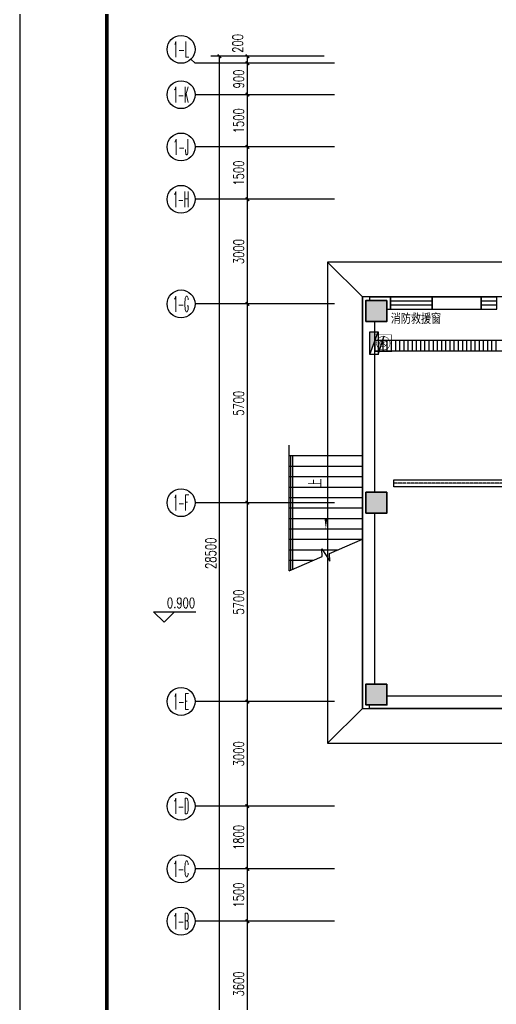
# Model space of a CAD drawing. Extents: x 815029915 to 815825525, y 579155098 to 579748855.
# Drawn here: x 815138003 to 815151667, y 579456669 to 579484902 of the extents above; entities that cross this region are included whole.
import ezdxf
from ezdxf.enums import TextEntityAlignment as Align

# ---------------------------------------------------------------- set-up
doc = ezdxf.new("R2010")
doc.units = 0
doc.header["$LTSCALE"] = 100
doc.header["$MEASUREMENT"] = 0
doc.linetypes.add('CONTINOUS', pattern=[0])
doc.linetypes.add('DOTE', pattern=[2.42, 2, -0.2, 0.02, -0.2])
for name, color, linetype in [('AXIS', 3, 'Continuous'), ('AXIS_TEXT', 7, 'Continuous'), ('COLUMN', 9, 'Continuous'), ('DIM_ELEV', 3, 'Continuous'), ('DIM_SYMB', 3, 'Continuous'), ('E-TEXT-PLAN-DER', 7, 'Continuous'), ('GROUND', 2, 'Continuous'), ('P-消火栓', 7, 'Continuous'), ('PUB_TEXT', 7, 'Continuous'), ('T-EQUP-FIRE', 7, 'Continuous'), ('WALL', 9, 'Continuous'), ('WINDOW', 4, 'Continuous'), ('ZG-图框层', 4, 'Continuous'), ('zm', 1, 'Continuous'), ('电-桥架', 4, 'Continuous')]:
    doc.layers.add(name, color=color, linetype=linetype)
doc.layers.add('柱填充', color=9, linetype='Continuous', lineweight=18)
doc.layers.add('砼柱', color=2, linetype='Continuous', lineweight=35)
doc.styles.add('_TCH_AXIS', font='COMPLEX', dxfattribs={"bigfont": 'GBCBIG'})
doc.styles.add('_TCH_DIM', font='SIMPLEX', dxfattribs={"bigfont": 'GBCBIG'})
doc.styles.add('_TCH_DIM_T3', font='SIMPLEX', dxfattribs={"width": 0.705882, "bigfont": 'GBCBIG'})
doc.styles.add('COMPLEX', font='COMPLEX')
doc.styles.add('IDQSTYLE', font='txt.shx', dxfattribs={"width": 0.7, "bigfont": 'hztxt.shx'})
doc.styles.add('宋体-TK', font='', dxfattribs={"width": 0.8})
doc.styles.get('宋体-TK').set_extended_font_data('SimSun')
doc.dimstyles.new('_TCH_ARCH-100', dxfattribs={"dimscale": 100, "dimtxt": 2.975, "dimasz": 1, "dimexe": 2.5, "dimexo": 3, "dimgap": 1, "dimtad": 1, "dimdec": 0, "dimzin": 0, "dimdsep": 46, "dimtxsty": '_TCH_DIM_T3', "dimblk": 'ARCHTICK', "dimcen": 0.09, "dimclrt": 7, "dimazin": 2, "dimtfac": 1, "dimtdec": 0, "dimtix": 1, "dimtmove": 2, "dimatfit": 3, "dimfxl": 0, "dimtolj": 1, "dimtzin": 0, "dimarcsym": 0})

# ---------------------------------------------------------------- blocks, each defined once
blk = doc.blocks.new('$TWTSYS$00000508')
for p, q in [((-0.5, 0.5), (0.324, 1.224)), ((-0.5, 0.5), (-0.5, -0.5)), ((-0.5, -0.5), (0.5, 0.5)), ((0.5, 0.5), (-0.5, 0.5)), ((0.5, -0.5), (0.5, 0.5)), ((-0.5, -0.5), (0.5, -0.5))]:
    blk.add_line(p, q)
blk.add_solid([(0.5, -0.5), (0.5, 0.5), (-0.5, -0.5)])
blk = doc.blocks.new('HC001241')
at = {"color": 0, "linetype": 'Continuous', "const_width": 0.2}
for points in [[(-3.13, 3.12), (3.12, 3.12), (3.12, -3.13), (-3.13, -3.13), (-3.13, 3.12)], [(-0.88, 0.88), (0.88, -0.88)], [(0.88, 0.88), (-0.88, -0.88)]]:
    blk.add_lwpolyline(points, dxfattribs=at)
for points in [[(-1.77, 1.77, 0.198912), (-2.5, 0, 0.198912), (-1.77, -1.77, 0.198912), (0, -2.5, 0.198912), (1.77, -1.77, 0.198912), (2.5, 0, 0.198912), (1.77, 1.77, 0.198912), (0, 2.5, 0.198912)], [(0.88, -0.88, 0.198912), (1.25, 0, 0.198912), (0.88, 0.88, 0.198912), (0, 1.25, 0.198912), (-0.88, 0.88, 0.198912), (-1.25, 0, 0.198912), (-0.88, -0.88, 0.198912), (0, -1.25, 0.198912)]]:
    blk.add_lwpolyline(points, format="xyb", close=True, dxfattribs=at)
at = {"layer": 'E-TEXT-PLAN-DER', "color": 0, "style": 'IDQSTYLE', "width": 0.7}
blk.add_attdef('PSFHATT', (5.12, -3.13), '', height=2.5, dxfattribs=at)
blk = doc.blocks.new('$TCHSYS$WIN2D')
for p, q in [((-0.5, 0.5), (0.5, 0.5)), ((-0.5, 0.5), (-0.5, -0.5)), ((0.5, 0.5), (0.5, -0.5)), ((0.5, 0.167), (-0.5, 0.167)), ((0.5, -0.167), (-0.5, -0.167)), ((-0.5, -0.5), (0.5, -0.5))]:
    blk.add_line(p, q)
blk = doc.blocks.new('_AXISO')
blk.add_circle((0, 0), 0.5)
at = {"layer": 'AXIS_TEXT', "style": 'COMPLEX', "width": 1.041667}
blk.add_attdef('A', text='', height=0.56, dxfattribs=at).set_placement((-0.25, -0.28), (0.25, -0.28), align=Align.FIT)
blk = doc.blocks.new('_ArchTick')
at = {"color": 0, "linetype": 'ByBlock', "const_width": 0.4}
blk.add_lwpolyline([(-0.5, -0.5), (0.5, 0.5)], dxfattribs=at)
blk = doc.blocks.new('*D252')
at = {"layer": 'AXIS', "color": 0, "lineweight": -2, "transparency": 16777216}
for p, q in [((815146730, 579483852), (815143480, 579483852)), ((815143730, 579455352), (815143730, 579483852)), ((815146730, 579455352), (815143480, 579455352))]:
    blk.add_line(p, q, dxfattribs=at)
at = {"layer": 'Defpoints', "color": 0, "transparency": 16777216}
for p in [(815143730, 579483852), (815147030, 579483852), (815147030, 579455352)]:
    blk.add_point(p, dxfattribs=at)
at = {"layer": 'AXIS', "color": 0, "lineweight": -2, "transparency": 16777216, "xscale": 100, "yscale": 100, "zscale": 100}
for p, rotation in [((815143730, 579483852), 90), ((815143730, 579455352), 270)]:
    blk.add_blockref('_ArchTick', p, dxfattribs=dict(at, rotation=rotation))
at = {"layer": 'AXIS', "color": 7, "transparency": 16777216, "insert": (815143482, 579469602), "char_height": 297.5, "attachment_point": 5, "rotation": 90, "style": '_TCH_DIM_T3'}
blk.add_mtext('\\A1;28500', dxfattribs=at)
blk = doc.blocks.new('*D254')
at = {"layer": 'AXIS', "color": 0, "lineweight": -2, "transparency": 16777216}
for p, q in [((815146730, 579459052), (815144280, 579459052)), ((815144530, 579455452), (815144530, 579459052)), ((815146730, 579455452), (815144280, 579455452))]:
    blk.add_line(p, q, dxfattribs=at)
at = {"layer": 'Defpoints', "color": 0, "transparency": 16777216}
for p in [(815144530, 579459052), (815147030, 579459052), (815147030, 579455452)]:
    blk.add_point(p, dxfattribs=at)
at = {"layer": 'AXIS', "color": 0, "lineweight": -2, "transparency": 16777216, "xscale": 100, "yscale": 100, "zscale": 100}
for p, rotation in [((815144530, 579459052), 90), ((815144530, 579455452), 270)]:
    blk.add_blockref('_ArchTick', p, dxfattribs=dict(at, rotation=rotation))
at = {"layer": 'AXIS', "color": 7, "transparency": 16777216, "insert": (815144282, 579457252), "char_height": 297.5, "attachment_point": 5, "rotation": 90, "style": '_TCH_DIM_T3'}
blk.add_mtext('\\A1;3600', dxfattribs=at)
blk = doc.blocks.new('*D255')
at = {"layer": 'AXIS', "color": 0, "lineweight": -2, "transparency": 16777216}
for p, q in [((815146730, 579460552), (815144280, 579460552)), ((815144530, 579459052), (815144530, 579460552)), ((815146730, 579459052), (815144280, 579459052))]:
    blk.add_line(p, q, dxfattribs=at)
at = {"layer": 'Defpoints', "color": 0, "transparency": 16777216}
for p in [(815144530, 579460552), (815147030, 579460552), (815147030, 579459052)]:
    blk.add_point(p, dxfattribs=at)
at = {"layer": 'AXIS', "color": 0, "lineweight": -2, "transparency": 16777216, "xscale": 100, "yscale": 100, "zscale": 100}
for p, rotation in [((815144530, 579460552), 90), ((815144530, 579459052), 270)]:
    blk.add_blockref('_ArchTick', p, dxfattribs=dict(at, rotation=rotation))
at = {"layer": 'AXIS', "color": 7, "transparency": 16777216, "insert": (815144282, 579459802), "char_height": 297.5, "attachment_point": 5, "rotation": 90, "style": '_TCH_DIM_T3'}
blk.add_mtext('\\A1;1500', dxfattribs=at)
blk = doc.blocks.new('*D256')
at = {"layer": 'AXIS', "color": 0, "lineweight": -2, "transparency": 16777216}
for p, q in [((815146730, 579462352), (815144280, 579462352)), ((815144530, 579460552), (815144530, 579462352)), ((815146730, 579460552), (815144280, 579460552))]:
    blk.add_line(p, q, dxfattribs=at)
at = {"layer": 'Defpoints', "color": 0, "transparency": 16777216}
for p in [(815144530, 579462352), (815147030, 579462352), (815147030, 579460552)]:
    blk.add_point(p, dxfattribs=at)
at = {"layer": 'AXIS', "color": 0, "lineweight": -2, "transparency": 16777216, "xscale": 100, "yscale": 100, "zscale": 100}
for p, rotation in [((815144530, 579462352), 90), ((815144530, 579460552), 270)]:
    blk.add_blockref('_ArchTick', p, dxfattribs=dict(at, rotation=rotation))
at = {"layer": 'AXIS', "color": 7, "transparency": 16777216, "insert": (815144282, 579461452), "char_height": 297.5, "attachment_point": 5, "rotation": 90, "style": '_TCH_DIM_T3'}
blk.add_mtext('\\A1;1800', dxfattribs=at)
blk = doc.blocks.new('*D257')
at = {"layer": 'AXIS', "color": 0, "lineweight": -2, "transparency": 16777216}
for p, q in [((815146730, 579465352), (815144280, 579465352)), ((815144530, 579462352), (815144530, 579465352)), ((815146730, 579462352), (815144280, 579462352))]:
    blk.add_line(p, q, dxfattribs=at)
at = {"layer": 'Defpoints', "color": 0, "transparency": 16777216}
for p in [(815144530, 579465352), (815147030, 579465352), (815147030, 579462352)]:
    blk.add_point(p, dxfattribs=at)
at = {"layer": 'AXIS', "color": 0, "lineweight": -2, "transparency": 16777216, "xscale": 100, "yscale": 100, "zscale": 100}
for p, rotation in [((815144530, 579465352), 90), ((815144530, 579462352), 270)]:
    blk.add_blockref('_ArchTick', p, dxfattribs=dict(at, rotation=rotation))
at = {"layer": 'AXIS', "color": 7, "transparency": 16777216, "insert": (815144282, 579463852), "char_height": 297.5, "attachment_point": 5, "rotation": 90, "style": '_TCH_DIM_T3'}
blk.add_mtext('\\A1;3000', dxfattribs=at)
blk = doc.blocks.new('*D258')
at = {"layer": 'AXIS', "color": 0, "lineweight": -2, "transparency": 16777216}
for p, q in [((815146730, 579471052), (815144280, 579471052)), ((815144530, 579465352), (815144530, 579471052)), ((815146730, 579465352), (815144280, 579465352))]:
    blk.add_line(p, q, dxfattribs=at)
at = {"layer": 'Defpoints', "color": 0, "transparency": 16777216}
for p in [(815144530, 579471052), (815147030, 579471052), (815147030, 579465352)]:
    blk.add_point(p, dxfattribs=at)
at = {"layer": 'AXIS', "color": 0, "lineweight": -2, "transparency": 16777216, "xscale": 100, "yscale": 100, "zscale": 100}
for p, rotation in [((815144530, 579471052), 90), ((815144530, 579465352), 270)]:
    blk.add_blockref('_ArchTick', p, dxfattribs=dict(at, rotation=rotation))
at = {"layer": 'AXIS', "color": 7, "transparency": 16777216, "insert": (815144282, 579468202), "char_height": 297.5, "attachment_point": 5, "rotation": 90, "style": '_TCH_DIM_T3'}
blk.add_mtext('\\A1;5700', dxfattribs=at)
blk = doc.blocks.new('*D259')
at = {"layer": 'AXIS', "color": 0, "lineweight": -2, "transparency": 16777216}
for p, q in [((815146730, 579476752), (815144280, 579476752)), ((815144530, 579471052), (815144530, 579476752)), ((815146730, 579471052), (815144280, 579471052))]:
    blk.add_line(p, q, dxfattribs=at)
at = {"layer": 'Defpoints', "color": 0, "transparency": 16777216}
for p in [(815144530, 579476752), (815147030, 579476752), (815147030, 579471052)]:
    blk.add_point(p, dxfattribs=at)
at = {"layer": 'AXIS', "color": 0, "lineweight": -2, "transparency": 16777216, "xscale": 100, "yscale": 100, "zscale": 100}
for p, rotation in [((815144530, 579476752), 90), ((815144530, 579471052), 270)]:
    blk.add_blockref('_ArchTick', p, dxfattribs=dict(at, rotation=rotation))
at = {"layer": 'AXIS', "color": 7, "transparency": 16777216, "insert": (815144282, 579473902), "char_height": 297.5, "attachment_point": 5, "rotation": 90, "style": '_TCH_DIM_T3'}
blk.add_mtext('\\A1;5700', dxfattribs=at)
blk = doc.blocks.new('*D260')
at = {"layer": 'AXIS', "color": 0, "lineweight": -2, "transparency": 16777216}
for p, q in [((815146730, 579479752), (815144280, 579479752)), ((815144530, 579476752), (815144530, 579479752)), ((815146730, 579476752), (815144280, 579476752))]:
    blk.add_line(p, q, dxfattribs=at)
at = {"layer": 'Defpoints', "color": 0, "transparency": 16777216}
for p in [(815144530, 579479752), (815147030, 579479752), (815147030, 579476752)]:
    blk.add_point(p, dxfattribs=at)
at = {"layer": 'AXIS', "color": 0, "lineweight": -2, "transparency": 16777216, "xscale": 100, "yscale": 100, "zscale": 100}
for p, rotation in [((815144530, 579479752), 90), ((815144530, 579476752), 270)]:
    blk.add_blockref('_ArchTick', p, dxfattribs=dict(at, rotation=rotation))
at = {"layer": 'AXIS', "color": 7, "transparency": 16777216, "insert": (815144282, 579478252), "char_height": 297.5, "attachment_point": 5, "rotation": 90, "style": '_TCH_DIM_T3'}
blk.add_mtext('\\A1;3000', dxfattribs=at)
blk = doc.blocks.new('*D261')
at = {"layer": 'AXIS', "color": 0, "lineweight": -2, "transparency": 16777216}
for p, q in [((815146730, 579481252), (815144280, 579481252)), ((815144530, 579479752), (815144530, 579481252)), ((815146730, 579479752), (815144280, 579479752))]:
    blk.add_line(p, q, dxfattribs=at)
at = {"layer": 'Defpoints', "color": 0, "transparency": 16777216}
for p in [(815144530, 579481252), (815147030, 579481252), (815147030, 579479752)]:
    blk.add_point(p, dxfattribs=at)
at = {"layer": 'AXIS', "color": 0, "lineweight": -2, "transparency": 16777216, "xscale": 100, "yscale": 100, "zscale": 100}
for p, rotation in [((815144530, 579481252), 90), ((815144530, 579479752), 270)]:
    blk.add_blockref('_ArchTick', p, dxfattribs=dict(at, rotation=rotation))
at = {"layer": 'AXIS', "color": 7, "transparency": 16777216, "insert": (815144282, 579480502), "char_height": 297.5, "attachment_point": 5, "rotation": 90, "style": '_TCH_DIM_T3'}
blk.add_mtext('\\A1;1500', dxfattribs=at)
blk = doc.blocks.new('*D262')
at = {"layer": 'AXIS', "color": 0, "lineweight": -2, "transparency": 16777216}
for p, q in [((815146730, 579482752), (815144280, 579482752)), ((815144530, 579481252), (815144530, 579482752)), ((815146730, 579481252), (815144280, 579481252))]:
    blk.add_line(p, q, dxfattribs=at)
at = {"layer": 'Defpoints', "color": 0, "transparency": 16777216}
for p in [(815144530, 579482752), (815147030, 579482752), (815147030, 579481252)]:
    blk.add_point(p, dxfattribs=at)
at = {"layer": 'AXIS', "color": 0, "lineweight": -2, "transparency": 16777216, "xscale": 100, "yscale": 100, "zscale": 100}
for p, rotation in [((815144530, 579482752), 90), ((815144530, 579481252), 270)]:
    blk.add_blockref('_ArchTick', p, dxfattribs=dict(at, rotation=rotation))
at = {"layer": 'AXIS', "color": 7, "transparency": 16777216, "insert": (815144282, 579482002), "char_height": 297.5, "attachment_point": 5, "rotation": 90, "style": '_TCH_DIM_T3'}
blk.add_mtext('\\A1;1500', dxfattribs=at)
blk = doc.blocks.new('*D263')
at = {"layer": 'AXIS', "color": 0, "lineweight": -2, "transparency": 16777216}
for p, q in [((815146730, 579483652), (815144280, 579483652)), ((815144530, 579482752), (815144530, 579483652)), ((815146730, 579482752), (815144280, 579482752))]:
    blk.add_line(p, q, dxfattribs=at)
at = {"layer": 'Defpoints', "color": 0, "transparency": 16777216}
for p in [(815144530, 579483652), (815147030, 579483652), (815147030, 579482752)]:
    blk.add_point(p, dxfattribs=at)
at = {"layer": 'AXIS', "color": 0, "lineweight": -2, "transparency": 16777216, "xscale": 100, "yscale": 100, "zscale": 100}
for p, rotation in [((815144530, 579483652), 90), ((815144530, 579482752), 270)]:
    blk.add_blockref('_ArchTick', p, dxfattribs=dict(at, rotation=rotation))
at = {"layer": 'AXIS', "color": 7, "transparency": 16777216, "insert": (815144282, 579483202), "char_height": 297.5, "attachment_point": 5, "rotation": 90, "style": '_TCH_DIM_T3'}
blk.add_mtext('\\A1;900', dxfattribs=at)
blk = doc.blocks.new('*D264')
at = {"layer": 'AXIS', "color": 0, "lineweight": -2, "transparency": 16777216}
for p, q in [((815146730, 579483852), (815144280, 579483852)), ((815144530, 579483652), (815144530, 579483852)), ((815146730, 579483652), (815144280, 579483652))]:
    blk.add_line(p, q, dxfattribs=at)
at = {"layer": 'Defpoints', "color": 0, "transparency": 16777216}
for p in [(815144530, 579483852), (815147030, 579483852), (815147030, 579483652)]:
    blk.add_point(p, dxfattribs=at)
at = {"layer": 'AXIS', "color": 0, "lineweight": -2, "transparency": 16777216, "xscale": 100, "yscale": 100, "zscale": 100}
for p, rotation in [((815144530, 579483852), 90), ((815144530, 579483652), 270)]:
    blk.add_blockref('_ArchTick', p, dxfattribs=dict(at, rotation=rotation))
at = {"layer": 'AXIS', "color": 7, "transparency": 16777216, "insert": (815144255, 579484222), "char_height": 297.5, "attachment_point": 5, "rotation": 90, "style": '_TCH_DIM_T3'}
blk.add_mtext('\\A1;200', dxfattribs=at)
blk = doc.blocks.new('ll')
at = {"layer": 'ZG-图框层'}
blk.add_lwpolyline([(815136770, 579524220), (815255670, 579524220), (815255670, 579608320), (815136770, 579608320)], close=True, dxfattribs=at)

msp = doc.modelspace()

# ---------------------------------------------------------------- hatches: boundary and pattern name
at = {"layer": '柱填充', "lineweight": 18}
for points in [[(815148530.5, 579476852.4), (815147930.5, 579476852.4), (815147930.5, 579476252.4), (815148530.5, 579476252.4)], [(815148530.5, 579471352.4), (815147930.5, 579471352.4), (815147930.5, 579470752.4), (815148530.5, 579470752.4)], [(815148530.5, 579465852.4), (815147930.5, 579465852.4), (815147930.5, 579465252.4), (815148530.5, 579465252.4)]]:
    msp.add_hatch(color=250, dxfattribs=at).paths.add_polyline_path(points)

# ---------------------------------------------------------------- linework, layer by layer
for p, q in [((815159830.5, 579476952.4), (815147830.5, 579476952.4)), ((815147830.5, 579476952.4), (815147830.5, 579465152.4)), ((815148180.5, 579475702.4), (815148180.5, 579475402.4)), ((815203410.6, 579475702.4), (815148180.5, 579475702.4)), ((815148180.5, 579475402.4), (815203710.6, 579475402.4)), ((815145780.5, 579469123.9), (815145780.5, 579472402.4)), ((815145830.5, 579469145.3), (815145830.5, 579472402.4)), ((815147830.5, 579465152.4), (815159830.5, 579465152.4))]:
    msp.add_line(p, q)
at = {"color": 252, "linetype": 'Continuous'}
for p, q in [((815148292.8, 579475702.4), (815148292.8, 579475402.4)), ((815148412.8, 579475702.4), (815148412.8, 579475402.4)), ((815148532.8, 579475702.4), (815148532.8, 579475402.4)), ((815148652.8, 579475702.4), (815148652.8, 579475402.4)), ((815148772.8, 579475702.4), (815148772.8, 579475402.4)), ((815148892.8, 579475702.4), (815148892.8, 579475402.4)), ((815149012.8, 579475702.4), (815149012.8, 579475402.4)), ((815149132.8, 579475702.4), (815149132.8, 579475402.4)), ((815149252.8, 579475702.4), (815149252.8, 579475402.4)), ((815149372.8, 579475702.4), (815149372.8, 579475402.4)), ((815149492.8, 579475702.4), (815149492.8, 579475402.4)), ((815149612.8, 579475702.4), (815149612.8, 579475402.4)), ((815149732.8, 579475702.4), (815149732.8, 579475402.4)), ((815149852.8, 579475702.4), (815149852.8, 579475402.4)), ((815149972.8, 579475702.4), (815149972.8, 579475402.4)), ((815150092.8, 579475702.4), (815150092.8, 579475402.4)), ((815150212.8, 579475702.4), (815150212.8, 579475402.4)), ((815150332.8, 579475702.4), (815150332.8, 579475402.4)), ((815150452.8, 579475702.4), (815150452.8, 579475402.4)), ((815150572.8, 579475702.4), (815150572.8, 579475402.4)), ((815150692.8, 579475702.4), (815150692.8, 579475402.4)), ((815150812.8, 579475702.4), (815150812.8, 579475402.4)), ((815150932.8, 579475702.4), (815150932.8, 579475402.4)), ((815151052.8, 579475702.4), (815151052.8, 579475402.4)), ((815151172.8, 579475702.4), (815151172.8, 579475402.4)), ((815151292.8, 579475702.4), (815151292.8, 579475402.4)), ((815151412.8, 579475702.4), (815151412.8, 579475402.4)), ((815151532.8, 579475702.4), (815151532.8, 579475402.4)), ((815151652.8, 579475702.4), (815151652.8, 579475402.4))]:
    msp.add_line(p, q, dxfattribs=at)
at = {"color": 2}
for p, q in [((815145730.5, 579469102.4), (815145730.5, 579472702.7)), ((815145730.5, 579472402.4), (815147830.5, 579472402.4)), ((815147830.5, 579465152.4), (815147830.5, 579472394.3)), ((815145730.5, 579472102.4), (815147830.5, 579472102.4)), ((815145730.5, 579471802.4), (815147830.5, 579471802.4)), ((815145730.5, 579471502.4), (815147830.5, 579471502.4)), ((815145730.5, 579471202.4), (815147830.5, 579471202.4)), ((815145730.5, 579470902.4), (815147830.5, 579470902.4)), ((815145730.5, 579470602.4), (815147830.5, 579470602.4)), ((815145730.5, 579470302.4), (815147830.5, 579470302.4)), ((815145730.5, 579470002.4), (815147830.5, 579470002.4)), ((815145730.5, 579469702.4), (815147130.5, 579469702.4)), ((815145730.5, 579469402.4), (815146430.5, 579469402.4))]:
    msp.add_line(p, q, dxfattribs=at)
at = {"layer": 'AXIS'}
for p, q in [((815143030.5, 579483652.4), (815142913.3, 579483769.6)), ((815147030.5, 579483652.4), (815143030.5, 579483652.4)), ((815147030.5, 579482752.4), (815143030.5, 579482752.4)), ((815147030.5, 579481252.4), (815143030.5, 579481252.4)), ((815147030.5, 579479752.4), (815143030.5, 579479752.4)), ((815147030.5, 579476752.4), (815143030.5, 579476752.4)), ((815147030.5, 579471052.4), (815143030.5, 579471052.4)), ((815147030.5, 579465352.4), (815143030.5, 579465352.4)), ((815147030.5, 579462352.4), (815143030.5, 579462352.4)), ((815147030.5, 579460552.4), (815143030.5, 579460552.4)), ((815147030.5, 579459052.4), (815143030.5, 579459052.4))]:
    msp.add_line(p, q, dxfattribs=at)
at = {"layer": 'COLUMN'}
for points in [[(815147930.5, 579476252.4), (815148530.5, 579476252.4), (815148530.5, 579476852.4), (815147930.5, 579476852.4)], [(815147930.5, 579470752.4), (815148530.5, 579470752.4), (815148530.5, 579471352.4), (815147930.5, 579471352.4)], [(815147930.5, 579465252.4), (815148530.5, 579465252.4), (815148530.5, 579465852.4), (815147930.5, 579465852.4)]]:
    msp.add_lwpolyline(points, close=True, dxfattribs=at)
at = {"layer": 'DIM_ELEV'}
for p, q in [((815142141.1, 579467625.4), (815141841.1, 579467925.4)), ((815141841.1, 579467925.4), (815143052.3, 579467925.4)), ((815142141.1, 579467625.4), (815142441.1, 579467925.4))]:
    msp.add_line(p, q, dxfattribs=at)
at = {"layer": 'DIM_SYMB'}
for points in [[(815149883.2, 579475517.6, 0, 0, 0), (815173644.3, 579475517.6, 0, 80, 0), (815173344.3, 579475517.6, 0, 0, 0)], [(815146780.5, 579472876, 0, 0, 0), (815146780.5, 579470302.4, 0, 80, 0), (815146780.5, 579470602.4, 0, 0, 0)]]:
    msp.add_lwpolyline(points, format="xyseb", dxfattribs=at)
msp.add_lwpolyline([(815145730.5, 579469102.4), (815146677.1, 579469508.1), (815146664.6, 579469731.3), (815146898.1, 579469374.4), (815146883.9, 579469596.8), (815147830.5, 579470002.4)], dxfattribs=at)
at = {"layer": 'GROUND'}
for p, q in [((815147830.5, 579476952.4), (815146830.5, 579477952.4)), ((815147830.5, 579465152.4), (815146830.5, 579464152.4))]:
    msp.add_line(p, q, dxfattribs=at)
for points in [[(815219341.1, 579478070.5), (815215734.9, 579474464.2), (815207746.6, 579482452.4), (815206530.5, 579482452.4), (815206530.5, 579483952.4), (815191230.5, 579483952.4), (815191230.5, 579484852.4), (815182830.5, 579484852.4), (815182830.5, 579477952.4), (815179230.5, 579477952.4), (815179230.5, 579480952.4), (815158830.5, 579480952.4), (815158830.5, 579477952.4), (815146830.5, 579477952.4), (815146830.5, 579464152.4), (815158830.5, 579464152.4), (815158830.5, 579461152.4), (815177830.5, 579461152.4)], [(815219341.1, 579476656.2), (815215734.9, 579473050), (815207332.4, 579481452.4), (815205530.5, 579481452.4), (815205530.5, 579482952.4), (815190230.5, 579482952.4), (815190230.5, 579483852.4), (815183830.5, 579483852.4), (815183830.5, 579476952.4), (815178230.5, 579476952.4), (815178230.5, 579479952.4), (815159830.5, 579479952.4), (815159830.5, 579476952.4), (815147830.5, 579476952.4), (815147830.5, 579465152.4), (815159830.5, 579465152.4), (815159830.5, 579462152.4), (815177830.5, 579462152.4)]]:
    msp.add_lwpolyline(points, dxfattribs=at)
at = {"layer": 'WALL'}
for p, q in [((815147830.5, 579465152.4), (815147830.5, 579476952.4)), ((815148030.5, 579476952.4), (815148630.5, 579476952.4)), ((815148030.5, 579476952.4), (815148030.5, 579476852.4)), ((815149830.5, 579476952.4), (815151230.5, 579476952.4)), ((815148530.5, 579476602.4), (815148630.5, 579476602.4)), ((815149830.5, 579476602.4), (815151230.5, 579476602.4)), ((815148180.5, 579471352.4), (815148180.5, 579476252.4)), ((815148180.5, 579465852.4), (815148180.5, 579470752.4)), ((815153730.5, 579465502.4), (815148530.5, 579465502.4)), ((815148030.5, 579465152.4), (815148030.5, 579465252.4)), ((815157780.5, 579465152.4), (815148030.5, 579465152.4))]:
    msp.add_line(p, q, dxfattribs=at)
for points in [[(815148630.5, 579476952.4), (815148630.5, 579476602.4)], [(815149830.5, 579476952.4), (815149830.5, 579476602.4)], [(815151230.5, 579476952.4), (815151230.5, 579476602.4)]]:
    msp.add_lwpolyline(points, dxfattribs=at)
at = {"layer": 'ZG-图框层'}
msp.add_lwpolyline([(815138002.5, 579419462.3), (815256902.5, 579419462.3), (815256902.5, 579503562.3), (815138002.5, 579503562.3)], close=True, dxfattribs=at)
at = {"layer": 'ZG-图框层', "const_width": 100}
msp.add_lwpolyline([(815140502.5, 579420462.3), (815255902.5, 579420462.3), (815255902.5, 579502562.3), (815140502.5, 579502562.3)], close=True, dxfattribs=at)
at = {"layer": '电-桥架', "color": 5, "linetype": 'DOTE', "ltscale": 0.5}
msp.add_line((815184891.8, 579471609.4), (815148732.8, 579471609.4), dxfattribs=at)
at = {"layer": '电-桥架', "ltscale": 0.5}
msp.add_lwpolyline([(815148732.8, 579471709.4), (815184891.8, 579471709.4), (815184891.8, 579471509.4), (815148732.8, 579471509.4)], close=True, dxfattribs=at)
at = {"layer": '砼柱', "color": 3, "lineweight": 35}
for points in [[(815148530.5, 579476852.4), (815147930.5, 579476852.4), (815147930.5, 579476252.4), (815148530.5, 579476252.4)], [(815148530.5, 579471352.4), (815147930.5, 579471352.4), (815147930.5, 579470752.4), (815148530.5, 579470752.4)], [(815148530.5, 579465852.4), (815147930.5, 579465852.4), (815147930.5, 579465252.4), (815148530.5, 579465252.4)]]:
    msp.add_lwpolyline(points, close=True, dxfattribs=at)

# ---------------------------------------------------------------- block references
at = {"layer": 'AXIS'}
ref = msp.add_blockref('_AXISO', (815142630.5, 579484052.4), dxfattribs=dict(at, xscale=800, yscale=800, zscale=800))
ref.add_attrib('A', '1-L', dxfattribs={"color": 7, "height": 452.55, "style": '_TCH_AXIS', "width": 0.375}).set_placement((815142404.2, 579483826.2), (815142856.8, 579483826.2), align=Align.FIT)
ref = msp.add_blockref('_AXISO', (815142630.5, 579482752.4), dxfattribs=dict(at, xscale=800, yscale=800, zscale=800))
ref.add_attrib('A', '1-K', dxfattribs={"color": 7, "height": 452.55, "style": '_TCH_AXIS', "width": 0.35}).set_placement((815142404.2, 579482526.2), (815142856.8, 579482526.2), align=Align.FIT)
ref = msp.add_blockref('_AXISO', (815142630.5, 579481252.4), dxfattribs=dict(at, xscale=800, yscale=800, zscale=800))
ref.add_attrib('A', '1-J', dxfattribs={"color": 7, "height": 452.55, "style": '_TCH_AXIS', "width": 0.403846}).set_placement((815142404.2, 579481026.2), (815142856.8, 579481026.2), align=Align.FIT)
ref = msp.add_blockref('_AXISO', (815142630.5, 579479752.4), dxfattribs=dict(at, xscale=800, yscale=800, zscale=800))
ref.add_attrib('A', '1-H', dxfattribs={"color": 7, "height": 452.55, "style": '_TCH_AXIS', "width": 0.344262}).set_placement((815142404.2, 579479526.2), (815142856.8, 579479526.2), align=Align.FIT)
ref = msp.add_blockref('_AXISO', (815142630.5, 579476752.4), dxfattribs=dict(at, xscale=800, yscale=800, zscale=800))
ref.add_attrib('A', '1-G', dxfattribs={"color": 7, "height": 452.55, "style": '_TCH_AXIS', "width": 0.355932}).set_placement((815142404.2, 579476526.2), (815142856.8, 579476526.2), align=Align.FIT)
ref = msp.add_blockref('_AXISO', (815142630.5, 579471052.4), dxfattribs=dict(at, xscale=800, yscale=800, zscale=800))
ref.add_attrib('A', '1-F', dxfattribs={"color": 7, "height": 452.55, "style": '_TCH_AXIS', "width": 0.368421}).set_placement((815142404.2, 579470826.2), (815142856.8, 579470826.2), align=Align.FIT)
ref = msp.add_blockref('_AXISO', (815142630.5, 579465352.4), dxfattribs=dict(at, xscale=800, yscale=800, zscale=800))
ref.add_attrib('A', '1-E', dxfattribs={"color": 7, "height": 452.55, "style": '_TCH_AXIS', "width": 0.368421}).set_placement((815142404.2, 579465126.2), (815142856.8, 579465126.2), align=Align.FIT)
ref = msp.add_blockref('_AXISO', (815142630.5, 579462352.4), dxfattribs=dict(at, xscale=800, yscale=800, zscale=800))
ref.add_attrib('A', '1-D', dxfattribs={"color": 7, "height": 452.55, "style": '_TCH_AXIS', "width": 0.362069}).set_placement((815142404.2, 579462126.2), (815142856.8, 579462126.2), align=Align.FIT)
ref = msp.add_blockref('_AXISO', (815142630.5, 579460552.4), dxfattribs=dict(at, xscale=800, yscale=800, zscale=800))
ref.add_attrib('A', '1-C', dxfattribs={"color": 7, "height": 452.55, "style": '_TCH_AXIS', "width": 0.375}).set_placement((815142404.2, 579460326.2), (815142856.8, 579460326.2), align=Align.FIT)
ref = msp.add_blockref('_AXISO', (815142630.5, 579459052.4), dxfattribs=dict(at, xscale=800, yscale=800, zscale=800))
ref.add_attrib('A', '1-B', dxfattribs={"color": 7, "height": 452.55, "style": '_TCH_AXIS', "width": 0.362069}).set_placement((815142404.2, 579458826.2), (815142856.8, 579458826.2), align=Align.FIT)
at = {"layer": 'P-消火栓', "xscale": 650, "yscale": -240, "zscale": 650, "rotation": 90.00000000000001}
msp.add_blockref('$TWTSYS$00000508', (815148160, 579475627.4), dxfattribs=at)
at = {"layer": 'T-EQUP-FIRE', "color": 4, "linetype": 'CONTINOUS', "xscale": 77.05151999999998, "yscale": 77.05151999999998, "zscale": 77.05151999999998}
msp.add_blockref('HC001241', (815148425.9, 579475624.5), dxfattribs=at)
at = {"layer": 'WINDOW', "yscale": -350}
for p, xscale, zscale in [((815149230.5, 579476777.4), 1200, 1200), ((815151455.5, 579476777.4), 450, 450)]:
    msp.add_blockref('$TCHSYS$WIN2D', p, dxfattribs=dict(at, xscale=xscale, zscale=zscale))
at = {"layer": 'zm', "color": 1}
msp.add_blockref('ll', (1232.4, -104757.7), dxfattribs=at)

# ---------------------------------------------------------------- texts
at = {"layer": 'DIM_ELEV', "color": 7, "style": '_TCH_DIM', "width": 0.705882}
msp.add_text('0.900', height=297.5, dxfattribs=at).set_placement((815142222.3, 579468030.4))
at = {"layer": 'DIM_SYMB', "color": 7, "style": '_TCH_DIM'}
msp.add_text('上', height=373.3, rotation=90, dxfattribs=at).set_placement((815146675.5, 579471464.8))
at = {"layer": 'PUB_TEXT', "style": '宋体-TK', "width": 0.8}
msp.add_text('消防救援窗', height=264.35, dxfattribs=at).set_placement((815148642, 579476208.2))

# ---------------------------------------------------------------- dimensions: what is measured, and where the dimension line sits
at = {"layer": 'AXIS'}
dim = msp.add_linear_dim(base=(815144530.5, 579483852.4), p1=(815147030.5, 579483652.4), p2=(815147030.5, 579483852.4), angle=90, dimstyle='_TCH_ARCH-100', dxfattribs=at)
dim.commit()
dim.dimension.update_dxf_attribs({"geometry": '*D264', "text_midpoint": (815144255.5, 579484222.4), "dimtype": 161})
for p1, p2, distance, picture, middle in [((815147030.5, 579455352.4), (815147030.5, 579483852.4), 3300, '*D252', (815143481.7, 579469602.4)), ((815147030.5, 579482752.4), (815147030.5, 579483652.4), 2500, '*D263', (815144281.7, 579483202.4)), ((815147030.5, 579481252.4), (815147030.5, 579482752.4), 2500, '*D262', (815144281.7, 579482002.4)), ((815147030.5, 579479752.4), (815147030.5, 579481252.4), 2500, '*D261', (815144281.7, 579480502.4)), ((815147030.5, 579476752.4), (815147030.5, 579479752.4), 2500, '*D260', (815144281.7, 579478252.4)), ((815147030.5, 579471052.4), (815147030.5, 579476752.4), 2500, '*D259', (815144281.7, 579473902.4)), ((815147030.5, 579465352.4), (815147030.5, 579471052.4), 2500, '*D258', (815144281.7, 579468202.4)), ((815147030.5, 579462352.4), (815147030.5, 579465352.4), 2500, '*D257', (815144281.7, 579463852.4)), ((815147030.5, 579460552.4), (815147030.5, 579462352.4), 2500, '*D256', (815144281.7, 579461452.4)), ((815147030.5, 579459052.4), (815147030.5, 579460552.4), 2500, '*D255', (815144281.7, 579459802.4)), ((815147030.5, 579455452.4), (815147030.5, 579459052.4), 2500, '*D254', (815144281.7, 579457252.4))]:
    dim = msp.add_aligned_dim(p1=p1, p2=p2, distance=distance, dimstyle='_TCH_ARCH-100', dxfattribs=at)
    dim.commit()
    dim.dimension.update_dxf_attribs({"geometry": picture, "text_midpoint": middle})

doc.saveas('drawing.dxf')
